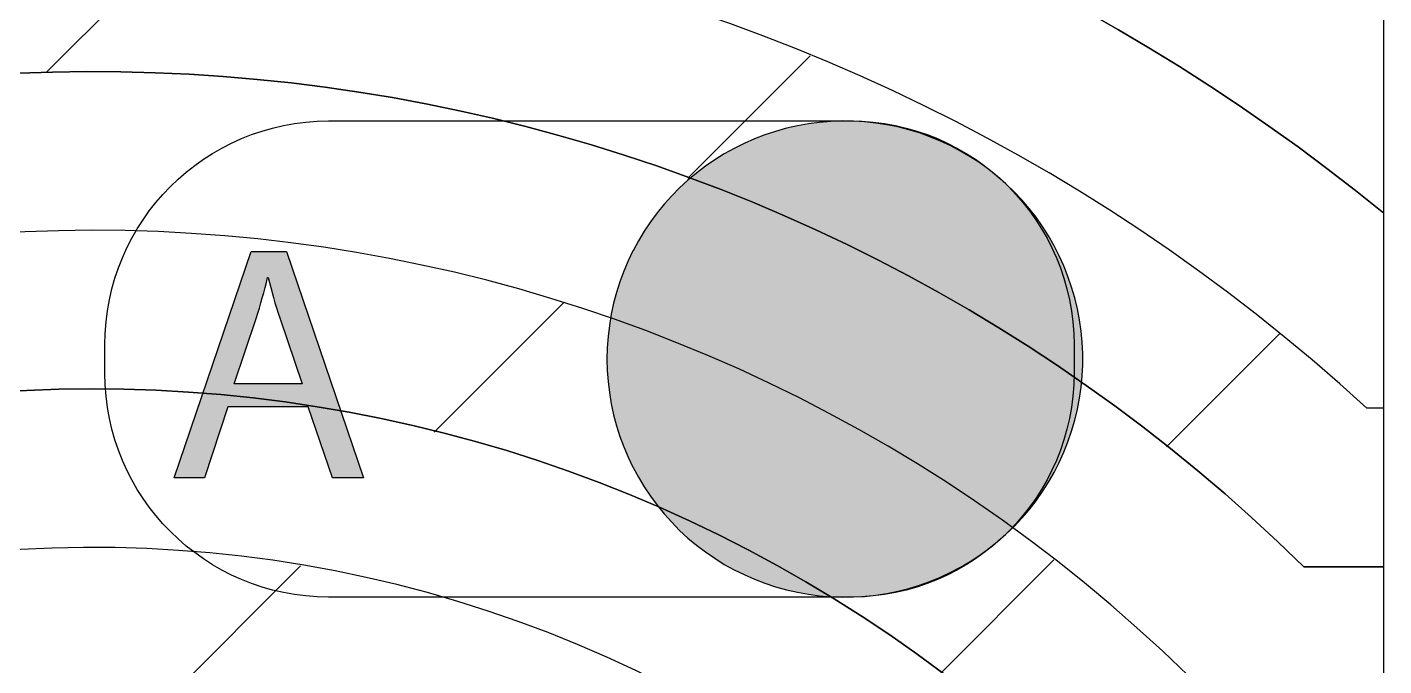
# Model space of a CAD drawing. Extents: x -10 to 112, y 72 to 347.
# Drawn here: x 85.89 to 111.56, y 174.02 to 186.1 of the extents above; entities that cross this region are included whole.
import ezdxf

# ---------------------------------------------------------------- set-up
doc = ezdxf.new("R2010")
doc.units = 0
for name, color, linetype in [('HOLES', 7, 'CONTINUOUS'), ('LAYER_5', 7, 'CONTINUOUS'), ('OUTLINES', 7, 'CONTINUOUS')]:
    doc.layers.add(name, color=color, linetype=linetype)

# ---------------------------------------------------------------- blocks, each defined once
blk = doc.blocks.new('*X80')
at = {"layer": 'OUTLINES', "color": 7}
for p, q in [((88.37, 173.223), (91.059, 175.912)), ((98.887, 169.597), (101.033, 171.744)), ((106.124, 162.692), (108.319, 164.888)), ((111.301, 153.728), (111.563, 153.989))]:
    blk.add_line(p, q, dxfattribs=at)
blk = doc.blocks.new('*X81')
at = {"layer": 'OUTLINES', "color": 7}
for p, q in [((93.591, 178.444), (96.037, 180.889)), ((103.176, 173.886), (105.317, 176.028))]:
    blk.add_line(p, q, dxfattribs=at)
blk = doc.blocks.new('*X82')
at = {"layer": 'OUTLINES', "color": 7}
for p, q in [((86.249, 185.244), (89.196, 188.191)), ((98.394, 183.247), (100.708, 185.56)), ((107.452, 178.163), (109.588, 180.299))]:
    blk.add_line(p, q, dxfattribs=at)
blk = doc.blocks.new('BLOCK_3')
at = {"layer": 'OUTLINES'}
for points, knots in [([(111.563, 186.362), (111.563, 186.362), (111.563, 182.584), (111.563, 182.584), (100.206, 191.823), (84.607, 193.858), (71.261, 187.844), (71.261, 187.844), (71.261, 191.11), (71.261, 191.11), (84.61, 196.617), (99.857, 194.822), (111.563, 186.362)], [0, 0, 0, 0, 1, 1, 1, 2, 2, 2, 3, 3, 3, 4, 4, 4, 4]), ([(111.563, 178.897), (111.563, 178.897), (111.563, 175.898), (111.563, 175.898), (111.058, 175.898), (110.55, 175.898), (110.045, 175.898), (99.709, 186.052), (83.922, 188.182), (71.261, 181.134), (71.261, 181.134), (71.261, 184.524), (71.261, 184.524), (84.469, 191.096), (100.362, 188.86), (111.241, 178.897), (111.347, 178.897), (111.457, 178.897), (111.563, 178.897)], [0, 0, 0, 0, 1, 1, 1, 2, 2, 2, 3, 3, 3, 4, 4, 4, 5, 5, 5, 6, 6, 6, 6]), ([(111.563, 171.27), (111.563, 171.27), (111.563, 165.273), (111.563, 165.273), (110.67, 166.814), (109.781, 168.356), (108.892, 169.898), (108.409, 169.898), (107.925, 169.898), (107.445, 169.898), (98.34, 180.569), (82.525, 182.369), (71.261, 174.008), (71.261, 174.008), (71.261, 177.645), (71.261, 177.645), (83.287, 185.272), (99.039, 183.279), (108.786, 172.896), (109.396, 172.896), (110.01, 172.896), (110.62, 172.896), (110.934, 172.357), (111.249, 171.813), (111.563, 171.27)], [0, 0, 0, 0, 1, 1, 1, 2, 2, 2, 3, 3, 3, 4, 4, 4, 5, 5, 5, 6, 6, 6, 7, 7, 7, 8, 8, 8, 8]), ([(111.563, 159.272), (111.563, 159.272), (111.563, 153.275), (111.563, 153.275), (109.516, 156.817), (107.47, 160.355), (105.428, 163.897), (105.103, 163.897), (104.778, 163.897), (104.458, 163.897), (96.852, 175.535), (80.155, 176.498), (71.261, 165.809), (71.261, 165.809), (71.261, 170.134), (71.261, 170.134), (81.552, 179.455), (97.617, 177.959), (106.01, 166.896), (106.394, 166.896), (106.775, 166.896), (107.16, 166.896), (108.627, 164.356), (110.095, 161.816), (111.563, 159.272)], [0, 0, 0, 0, 1, 1, 1, 2, 2, 2, 3, 3, 3, 4, 4, 4, 5, 5, 5, 6, 6, 6, 7, 7, 7, 8, 8, 8, 8])]:
    blk.add_open_spline(points, degree=3, knots=knots, dxfattribs=at)
at = {"layer": 'OUTLINES', "color": 7}
for name in ['*X82', '*X81', '*X80']:
    blk.add_blockref(name, (0, 0), dxfattribs=at)
blk = doc.blocks.new('BLOCK_4')
at = {"layer": 'OUTLINES', "color": 7}
blk.add_lwpolyline([(111.563, 171.27), (111.563, 175.898), (111.563, 178.897), (111.563, 182.584), (111.563, 186.362), (111.563, 190.003), (111.563, 193.537), (111.563, 196.995), (111.563, 200.025), (104.973, 200.025), (91.895, 200.025), (82.409, 200.025), (71.261, 200.025), (71.261, 197.534), (71.261, 194.338), (71.261, 191.11), (71.261, 187.844), (71.261, 184.524), (71.261, 181.134), (71.261, 177.645), (71.261, 174.008)], dxfattribs=at)
blk.add_open_spline([(111.563, 182.584), (100.206, 191.823), (84.607, 193.858), (71.261, 187.844)], degree=3, dxfattribs=at)
for points, knots in [([(111.563, 178.897), (111.457, 178.897), (111.347, 178.897), (111.241, 178.897), (100.362, 188.86), (84.469, 191.096), (71.261, 184.524)], [0, 0, 0, 0, 1, 1, 1, 2, 2, 2, 2]), ([(111.563, 175.898), (111.058, 175.898), (110.55, 175.898), (110.045, 175.898), (99.709, 186.052), (83.922, 188.182), (71.261, 181.134)], [0, 0, 0, 0, 1, 1, 1, 2, 2, 2, 2]), ([(111.563, 171.27), (111.249, 171.813), (110.934, 172.357), (110.62, 172.896), (110.01, 172.896), (109.396, 172.896), (108.786, 172.896), (99.039, 183.279), (83.287, 185.272), (71.261, 177.645)], [0, 0, 0, 0, 1, 1, 1, 2, 2, 2, 3, 3, 3, 3]), ([(111.563, 165.273), (110.67, 166.814), (109.781, 168.356), (108.892, 169.898), (108.409, 169.898), (107.925, 169.898), (107.445, 169.898), (98.34, 180.569), (82.525, 182.369), (71.261, 174.008)], [0, 0, 0, 0, 1, 1, 1, 2, 2, 2, 3, 3, 3, 3]), ([(111.563, 159.272), (110.095, 161.816), (108.627, 164.356), (107.16, 166.896), (106.775, 166.896), (106.394, 166.896), (106.01, 166.896), (97.617, 177.959), (81.552, 179.455), (71.261, 170.134)], [0, 0, 0, 0, 1, 1, 1, 2, 2, 2, 3, 3, 3, 3]), ([(111.563, 153.275), (109.516, 156.817), (107.47, 160.355), (105.428, 163.897), (105.103, 163.897), (104.778, 163.897), (104.458, 163.897), (96.852, 175.535), (80.155, 176.498), (71.261, 165.809)], [0, 0, 0, 0, 1, 1, 1, 2, 2, 2, 3, 3, 3, 3])]:
    blk.add_open_spline(points, degree=3, knots=knots, dxfattribs=at)
blk = doc.blocks.new('BLOCK_2')
at = {"layer": 'OUTLINES'}
for name in ['BLOCK_3', 'BLOCK_4']:
    blk.add_blockref(name, (0, 0), dxfattribs=at)
blk = doc.blocks.new('*U103')
at = {"layer": 'LAYER_5', "color": 7}
for points in [[(90.128, 180.311), (89.804, 180.904), (90.128, 181.857)], [(90.452, 181.368), (90.452, 181.857), (90.551, 180.989)], [(90.551, 180.989), (90.551, 181.857), (90.674, 180.586)], [(90.674, 180.586), (90.674, 181.857), (90.795, 180.232)], [(90.795, 180.232), (90.795, 181.857), (91.093, 179.354)], [(89.804, 178.922), (89.689, 180.567), (89.804, 180.904)], [(89.689, 178.922), (89.245, 179.258), (89.689, 180.567)], [(91.208, 178.922), (91.208, 180.647), (91.665, 177.576)], [(89.245, 177.576), (88.673, 177.576), (89.245, 179.258)]]:
    blk.add_solid(points, dxfattribs=at)
at = {"layer": 'LAYER_5', "color": 7, "extrusion": (0, 0, -1)}
for points in [[(-90.128, 180.311), (-90.128, 181.857), (-90.223, 180.593)], [(-90.223, 180.593), (-90.128, 181.857), (-90.223, 181.857)], [(-90.223, 180.593), (-90.223, 181.857), (-90.338, 180.983)], [(-90.338, 180.983), (-90.223, 181.857), (-90.338, 181.857)], [(-90.338, 180.983), (-90.338, 181.857), (-90.439, 181.368)], [(-90.439, 181.368), (-90.338, 181.857), (-90.439, 181.857)], [(-90.439, 181.368), (-90.439, 181.857), (-90.452, 181.368)], [(-90.452, 181.368), (-90.439, 181.857), (-90.452, 181.857)], [(-90.551, 180.989), (-90.452, 181.857), (-90.551, 181.857)], [(-90.674, 180.586), (-90.551, 181.857), (-90.674, 181.857)], [(-90.795, 180.232), (-90.674, 181.857), (-90.795, 181.857)], [(-91.093, 179.354), (-90.795, 181.857), (-91.093, 180.982)], [(-89.804, 179.354), (-89.804, 180.904), (-90.128, 180.311)], [(-91.093, 178.922), (-91.093, 180.982), (-91.208, 178.922)], [(-91.208, 178.922), (-91.093, 180.982), (-91.208, 180.647)], [(-89.689, 178.922), (-89.689, 180.567), (-89.804, 178.922)], [(-91.665, 177.576), (-91.208, 180.647), (-91.665, 179.307)], [(-89.245, 177.576), (-89.245, 179.258), (-89.689, 178.922)], [(-89.804, 178.922), (-89.804, 179.354), (-90.128, 178.922)], [(-90.128, 178.922), (-89.804, 179.354), (-90.128, 179.354)], [(-90.128, 178.922), (-90.128, 179.354), (-90.223, 178.922)], [(-90.223, 178.922), (-90.128, 179.354), (-90.223, 179.354)], [(-90.223, 178.922), (-90.223, 179.354), (-90.338, 178.922)], [(-90.338, 178.922), (-90.223, 179.354), (-90.338, 179.354)], [(-90.338, 178.922), (-90.338, 179.354), (-90.439, 178.922)], [(-90.439, 178.922), (-90.338, 179.354), (-90.439, 179.354)], [(-90.439, 178.922), (-90.439, 179.354), (-90.452, 178.922)], [(-90.452, 178.922), (-90.439, 179.354), (-90.452, 179.354)], [(-90.452, 178.922), (-90.452, 179.354), (-90.551, 178.922)], [(-90.551, 178.922), (-90.452, 179.354), (-90.551, 179.354)], [(-90.551, 178.922), (-90.551, 179.354), (-90.674, 178.922)], [(-90.674, 178.922), (-90.551, 179.354), (-90.674, 179.354)], [(-90.674, 178.922), (-90.674, 179.354), (-90.795, 178.922)], [(-90.795, 178.922), (-90.674, 179.354), (-90.795, 179.354)], [(-90.795, 178.922), (-90.795, 179.354), (-91.093, 178.922)], [(-91.093, 178.922), (-90.795, 179.354), (-91.093, 179.354)], [(-91.665, 177.576), (-91.665, 179.307), (-92.256, 177.576)]]:
    blk.add_solid(points, dxfattribs=at)
blk = doc.blocks.new('BLOCK_5')
at = {"layer": 'LAYER_5'}
blk.add_lwpolyline([(89.689, 178.922), (89.245, 177.576), (88.673, 177.576), (90.128, 181.857), (90.795, 181.857), (92.256, 177.576), (91.665, 177.576), (91.208, 178.922), (89.689, 178.922)], dxfattribs=at)
blk.add_open_spline([(91.093, 179.354), (91.093, 179.354), (90.674, 180.586), (90.674, 180.586), (90.579, 180.866), (90.515, 181.12), (90.452, 181.368), (90.452, 181.368), (90.439, 181.368), (90.439, 181.368), (90.375, 181.113), (90.306, 180.853), (90.223, 180.593), (90.223, 180.593), (89.804, 179.354), (89.804, 179.354), (89.804, 179.354), (91.093, 179.354), (91.093, 179.354)], degree=3, knots=[0, 0, 0, 0, 1, 1, 1, 2, 2, 2, 3, 3, 3, 4, 4, 4, 5, 5, 5, 6, 6, 6, 6], dxfattribs=at)
at = {"layer": 'LAYER_5', "color": 7}
blk.add_blockref('*U103', (0, 0), dxfattribs=at)
blk = doc.blocks.new('*U76')
at = {"layer": 'HOLES', "color": 7}
for points in [[(100.052, 175.518), (99.851, 184.065), (100.052, 184.131)], [(100.257, 175.459), (100.052, 184.131), (100.257, 184.189)], [(100.052, 175.518), (100.052, 184.131), (100.257, 175.459)], [(100.466, 175.414), (100.257, 184.189), (100.466, 184.235)], [(100.257, 175.459), (100.257, 184.189), (100.466, 175.414)], [(100.674, 175.376), (100.466, 184.235), (100.674, 184.273)], [(100.466, 175.414), (100.466, 184.235), (100.674, 175.376)], [(100.885, 175.348), (100.674, 184.273), (100.885, 184.301)], [(100.674, 175.376), (100.674, 184.273), (100.674, 175.376)], [(100.674, 175.376), (100.674, 184.273), (100.885, 175.348)], [(101.096, 175.33), (100.885, 184.301), (101.096, 184.319)], [(100.885, 175.348), (100.885, 184.301), (101.096, 175.33)], [(101.309, 175.322), (101.096, 184.319), (101.309, 184.327)], [(101.096, 175.33), (101.096, 184.319), (101.309, 175.322)], [(99.457, 175.747), (99.267, 183.808), (99.457, 183.902)], [(99.653, 175.66), (99.457, 183.902), (99.653, 183.989)], [(99.457, 175.747), (99.457, 183.902), (99.653, 175.66)], [(99.851, 175.584), (99.653, 183.989), (99.851, 184.065)], [(99.653, 175.66), (99.653, 183.989), (99.851, 175.584)], [(99.851, 175.584), (99.851, 184.065), (100.052, 175.518)], [(98.901, 176.057), (98.725, 183.473), (98.901, 183.592)], [(99.081, 175.942), (98.901, 183.592), (99.081, 183.706)], [(98.901, 176.057), (98.901, 183.592), (99.081, 175.942)], [(99.266, 175.841), (99.081, 183.706), (99.266, 183.808)], [(99.081, 175.942), (99.081, 183.706), (99.266, 175.841)], [(99.266, 175.841), (99.266, 183.808), (99.267, 175.84)], [(99.267, 175.84), (99.266, 183.808), (99.267, 183.808)], [(99.267, 175.84), (99.267, 183.808), (99.457, 175.747)], [(98.555, 176.306), (98.393, 183.209), (98.555, 183.343)], [(98.725, 176.176), (98.555, 183.343), (98.725, 183.473)], [(98.555, 176.306), (98.555, 183.343), (98.725, 176.176)], [(98.725, 176.176), (98.725, 183.473), (98.901, 176.057)], [(98.235, 176.585), (98.088, 182.911), (98.235, 183.064)], [(98.393, 176.44), (98.235, 183.064), (98.393, 183.209)], [(98.235, 176.585), (98.235, 183.064), (98.235, 176.585)], [(98.235, 176.585), (98.235, 183.064), (98.235, 183.064)], [(98.235, 176.585), (98.235, 183.064), (98.393, 176.44)], [(98.393, 176.44), (98.393, 183.209), (98.555, 176.306)], [(98.088, 176.738), (97.945, 182.754), (98.088, 182.911)], [(98.088, 176.738), (98.088, 182.911), (98.235, 176.585)], [(97.811, 177.06), (97.684, 182.418), (97.811, 182.589)], [(97.945, 176.895), (97.811, 182.589), (97.945, 182.754)], [(97.811, 177.06), (97.811, 182.589), (97.945, 176.895)], [(97.945, 176.895), (97.945, 182.754), (98.088, 176.738)], [(97.684, 177.23), (97.564, 182.243), (97.684, 182.418)], [(97.684, 177.23), (97.684, 182.418), (97.811, 177.06)], [(97.455, 177.588), (97.354, 181.872), (97.455, 182.06)], [(97.564, 177.406), (97.455, 182.06), (97.564, 182.243)], [(97.455, 177.588), (97.455, 182.06), (97.564, 177.406)], [(97.564, 177.406), (97.564, 182.243), (97.684, 177.23)], [(97.353, 177.777), (97.262, 181.681), (97.353, 181.872)], [(97.353, 177.777), (97.353, 181.872), (97.354, 177.776)], [(97.354, 177.776), (97.353, 181.872), (97.354, 181.872)], [(97.354, 177.776), (97.354, 181.872), (97.455, 177.588)], [(97.262, 177.967), (97.178, 181.486), (97.262, 181.681)], [(97.262, 177.967), (97.262, 181.681), (97.353, 177.777)], [(97.104, 178.363), (97.041, 181.085), (97.104, 181.285)], [(97.178, 178.163), (97.104, 181.285), (97.178, 181.486)], [(97.104, 178.363), (97.104, 181.285), (97.178, 178.163)], [(97.178, 178.163), (97.178, 181.486), (97.262, 177.967)], [(97.041, 178.564), (96.985, 180.879), (97.041, 181.085)], [(97.041, 178.564), (97.041, 181.085), (97.104, 178.363)], [(96.985, 178.77), (96.942, 180.671), (96.985, 180.879)], [(96.985, 178.77), (96.985, 180.879), (97.041, 178.564)], [(96.942, 178.978), (96.906, 180.46), (96.942, 180.671)], [(96.942, 178.978), (96.942, 180.671), (96.985, 178.77)], [(96.881, 179.4), (96.866, 180.038), (96.881, 180.249)], [(96.906, 179.189), (96.881, 180.249), (96.906, 180.459)], [(96.881, 179.4), (96.881, 180.249), (96.906, 179.189)], [(96.906, 179.189), (96.906, 180.459), (96.906, 180.46)], [(96.906, 179.189), (96.906, 180.46), (96.942, 178.978)], [(96.906, 179.189), (96.906, 180.459), (96.906, 179.189)], [(96.866, 179.611), (96.861, 179.824), (96.866, 180.038)], [(96.866, 179.611), (96.866, 180.038), (96.881, 179.4)]]:
    blk.add_solid(points, dxfattribs=at)
at = {"layer": 'HOLES', "color": 7, "extrusion": (0, 0, -1)}
for points in [[(-100.674, 175.376), (-100.674, 184.273), (-100.674, 184.273)], [(-101.309, 175.322), (-101.309, 184.327), (-101.523, 175.325)], [(-101.523, 175.325), (-101.309, 184.327), (-101.523, 184.324)], [(-101.523, 175.325), (-101.523, 184.324), (-101.733, 175.337)], [(-101.733, 175.337), (-101.523, 184.324), (-101.733, 184.311)], [(-101.733, 175.337), (-101.733, 184.311), (-101.947, 175.36)], [(-101.947, 175.36), (-101.733, 184.311), (-101.947, 184.288)], [(-101.947, 175.36), (-101.947, 184.288), (-101.947, 175.36)], [(-101.947, 175.36), (-101.947, 184.288), (-101.947, 184.288)], [(-101.947, 175.36), (-101.947, 184.288), (-102.155, 175.393)], [(-102.155, 175.393), (-101.947, 184.288), (-102.155, 184.255)], [(-102.155, 175.393), (-102.155, 184.255), (-102.156, 175.393)], [(-102.156, 175.393), (-102.155, 184.255), (-102.156, 184.255)], [(-102.156, 175.393), (-102.156, 184.255), (-102.364, 175.434)], [(-102.364, 175.434), (-102.156, 184.255), (-102.364, 184.215)], [(-102.364, 175.434), (-102.364, 184.215), (-102.57, 175.487)], [(-102.57, 175.487), (-102.364, 184.215), (-102.57, 184.161)], [(-102.57, 175.487), (-102.57, 184.161), (-102.775, 175.548)], [(-102.775, 175.548), (-102.57, 184.161), (-102.775, 184.1)], [(-102.775, 175.548), (-102.775, 184.1), (-102.973, 175.619)], [(-102.973, 175.619), (-102.775, 184.1), (-102.973, 184.029)], [(-102.973, 175.619), (-102.973, 184.029), (-103.172, 175.701)], [(-103.172, 175.701), (-102.973, 184.029), (-103.172, 183.948)], [(-103.172, 175.701), (-103.172, 183.948), (-103.365, 175.792)], [(-103.365, 175.792), (-103.172, 183.948), (-103.365, 183.856)], [(-103.365, 175.792), (-103.365, 183.856), (-103.365, 175.792)], [(-103.365, 175.792), (-103.365, 183.856), (-103.365, 183.856)], [(-103.365, 175.792), (-103.365, 183.856), (-103.553, 175.891)], [(-103.553, 175.891), (-103.365, 183.856), (-103.553, 183.757)], [(-103.553, 175.891), (-103.553, 183.757), (-103.553, 175.891)], [(-103.553, 175.891), (-103.553, 183.757), (-103.553, 183.757)], [(-103.553, 175.891), (-103.553, 183.757), (-103.736, 175.998)], [(-103.736, 175.998), (-103.553, 183.757), (-103.736, 183.651)], [(-103.736, 175.998), (-103.736, 183.651), (-103.914, 176.115)], [(-103.914, 176.115), (-103.736, 183.651), (-103.914, 183.534)], [(-103.914, 176.115), (-103.914, 183.534), (-104.086, 176.239)], [(-104.086, 176.239), (-103.914, 183.534), (-104.086, 183.409)], [(-104.086, 176.239), (-104.086, 183.409), (-104.251, 176.371)], [(-104.251, 176.371), (-104.086, 183.409), (-104.251, 183.277)], [(-104.251, 176.371), (-104.251, 183.277), (-104.411, 176.511)], [(-104.411, 176.511), (-104.251, 183.277), (-104.411, 183.137)], [(-104.411, 176.511), (-104.411, 183.137), (-104.564, 176.658)], [(-104.564, 176.658), (-104.411, 183.137), (-104.564, 182.99)], [(-104.564, 176.658), (-104.564, 182.99), (-104.564, 176.659)], [(-104.564, 176.659), (-104.564, 182.99), (-104.564, 182.99)], [(-104.564, 176.659), (-104.564, 182.99), (-104.711, 176.814)], [(-104.711, 176.814), (-104.564, 182.99), (-104.711, 182.835)], [(-104.711, 176.814), (-104.711, 182.835), (-104.849, 176.976)], [(-104.849, 176.976), (-104.711, 182.835), (-104.849, 182.672)], [(-104.849, 176.976), (-104.849, 182.672), (-104.981, 177.144)], [(-104.981, 177.144), (-104.849, 182.672), (-104.981, 182.505)], [(-104.981, 177.144), (-104.981, 182.505), (-105.103, 177.317)], [(-105.103, 177.317), (-104.981, 182.505), (-105.103, 182.332)], [(-105.103, 177.317), (-105.103, 182.332), (-105.217, 177.497)], [(-105.217, 177.497), (-105.103, 182.332), (-105.217, 182.152)], [(-105.217, 177.497), (-105.217, 182.152), (-105.321, 177.682)], [(-105.321, 177.682), (-105.217, 182.152), (-105.321, 181.966)], [(-105.321, 177.682), (-105.321, 181.966), (-105.321, 177.683)], [(-105.321, 177.683), (-105.321, 181.966), (-105.321, 181.966)], [(-105.321, 177.683), (-105.321, 181.966), (-105.42, 177.87)], [(-105.42, 177.87), (-105.321, 181.966), (-105.42, 181.778)], [(-105.42, 177.87), (-105.42, 181.778), (-105.42, 177.871)], [(-105.42, 177.871), (-105.42, 181.778), (-105.42, 181.778)], [(-105.42, 177.871), (-105.42, 181.778), (-105.507, 178.064)], [(-105.507, 178.064), (-105.42, 181.778), (-105.507, 181.585)], [(-105.507, 178.064), (-105.507, 181.585), (-105.585, 178.262)], [(-105.585, 178.262), (-105.507, 181.585), (-105.585, 181.387)], [(-105.585, 178.262), (-105.585, 181.387), (-105.654, 178.462)], [(-105.654, 178.462), (-105.585, 181.387), (-105.654, 181.186)], [(-105.654, 178.462), (-105.654, 181.186), (-105.715, 178.668)], [(-105.715, 178.668), (-105.654, 181.186), (-105.715, 180.981)], [(-105.715, 178.668), (-105.715, 180.981), (-105.763, 178.874)], [(-105.763, 178.874), (-105.715, 180.981), (-105.763, 180.775)], [(-105.763, 178.874), (-105.763, 180.775), (-105.804, 179.082)], [(-105.804, 179.082), (-105.763, 180.775), (-105.804, 180.566)], [(-105.804, 179.082), (-105.804, 180.566), (-105.804, 179.083)], [(-105.804, 179.083), (-105.804, 180.566), (-105.804, 180.566)], [(-105.804, 179.083), (-105.804, 180.566), (-105.834, 179.293)], [(-105.834, 179.293), (-105.804, 180.566), (-105.834, 180.355)], [(-105.834, 179.293), (-105.834, 180.355), (-105.855, 179.507)], [(-105.855, 179.507), (-105.834, 180.355), (-105.855, 180.142)], [(-105.855, 179.507), (-105.855, 180.142), (-105.865, 179.718)], [(-105.865, 179.718), (-105.855, 180.142), (-105.865, 179.931)]]:
    blk.add_solid(points, dxfattribs=at)

msp = doc.modelspace()

# ---------------------------------------------------------------- linework, layer by layer
at = {"layer": 'HOLES'}
msp.add_lwpolyline([(101.096, 184.319), (100.885, 184.301), (100.674, 184.273), (100.674, 184.273), (100.466, 184.235), (100.257, 184.189), (100.052, 184.131), (99.851, 184.065), (99.653, 183.989), (99.457, 183.902), (99.267, 183.808), (99.266, 183.808), (99.081, 183.706), (98.901, 183.592), (98.725, 183.473), (98.555, 183.343), (98.393, 183.209), (98.235, 183.064), (98.235, 183.064), (98.088, 182.911), (97.945, 182.754), (97.811, 182.589), (97.684, 182.418), (97.564, 182.243), (97.455, 182.06), (97.354, 181.872), (97.353, 181.872), (97.262, 181.681), (97.178, 181.486), (97.104, 181.285), (97.041, 181.085), (96.985, 180.879), (96.942, 180.671), (96.906, 180.46), (96.906, 180.459), (96.881, 180.249), (96.866, 180.038), (96.861, 179.824), (96.866, 179.611), (96.881, 179.4), (96.906, 179.189), (96.906, 179.189), (96.942, 178.978), (96.985, 178.77), (97.041, 178.564), (97.104, 178.363), (97.178, 178.163), (97.262, 177.967), (97.353, 177.777), (97.354, 177.776), (97.455, 177.588), (97.564, 177.406), (97.684, 177.23), (97.811, 177.06), (97.945, 176.895), (98.088, 176.738), (98.235, 176.585), (98.235, 176.585), (98.393, 176.44), (98.555, 176.306), (98.725, 176.176), (98.901, 176.057), (99.081, 175.942), (99.266, 175.841), (99.267, 175.84), (99.457, 175.747), (99.653, 175.66), (99.851, 175.584), (100.052, 175.518), (100.257, 175.459), (100.466, 175.414), (100.674, 175.376), (100.674, 175.376), (100.885, 175.348), (101.096, 175.33), (101.309, 175.322), (101.523, 175.325), (101.733, 175.337), (101.947, 175.36), (101.947, 175.36), (102.156, 175.393), (102.364, 175.434), (102.57, 175.487), (102.775, 175.548), (102.973, 175.619), (103.172, 175.701), (103.365, 175.792), (103.365, 175.792), (103.553, 175.891), (103.553, 175.891), (103.736, 175.998), (103.914, 176.115), (104.086, 176.239), (104.251, 176.371), (104.411, 176.511), (104.564, 176.658), (104.564, 176.659), (104.711, 176.814), (104.849, 176.976), (104.981, 177.144), (105.103, 177.317), (105.217, 177.497), (105.321, 177.682), (105.42, 177.87), (105.42, 177.871), (105.507, 178.064), (105.585, 178.262), (105.654, 178.462), (105.715, 178.668), (105.763, 178.874), (105.804, 179.082), (105.804, 179.083), (105.834, 179.293), (105.834, 179.293), (105.855, 179.507), (105.865, 179.718), (105.865, 179.931), (105.855, 180.142), (105.834, 180.355), (105.804, 180.566), (105.804, 180.566), (105.763, 180.775), (105.715, 180.981), (105.654, 181.186), (105.585, 181.387), (105.507, 181.585), (105.42, 181.778), (105.42, 181.778), (105.321, 181.966), (105.321, 181.966), (105.217, 182.152), (105.103, 182.332), (104.981, 182.505), (104.849, 182.672), (104.711, 182.835), (104.564, 182.99), (104.564, 182.99), (104.411, 183.137), (104.251, 183.277), (104.086, 183.409), (103.914, 183.534), (103.736, 183.651), (103.553, 183.757), (103.365, 183.856), (103.365, 183.856), (103.172, 183.948), (102.973, 184.029), (102.775, 184.1), (102.57, 184.161), (102.364, 184.215), (102.156, 184.255), (102.155, 184.255), (102.155, 184.255), (101.947, 184.288), (101.947, 184.288), (101.733, 184.311), (101.523, 184.324), (101.309, 184.327), (101.096, 184.319)], dxfattribs=at)
at = {"layer": 'LAYER_5', "color": 7}
msp.add_open_spline([(87.359, 179.556), (87.359, 177.218), (89.254, 175.322), (91.592, 175.322), (91.592, 175.322), (101.466, 175.322), (101.466, 175.322), (103.804, 175.322), (105.699, 177.218), (105.699, 179.556), (105.699, 179.556), (105.699, 180.093), (105.699, 180.093), (105.699, 182.431), (103.804, 184.327), (101.466, 184.327), (101.466, 184.327), (91.592, 184.327), (91.592, 184.327), (89.254, 184.327), (87.359, 182.431), (87.359, 180.093), (87.359, 180.093), (87.359, 179.556), (87.359, 179.556)], degree=3, knots=[0, 0, 0, 0, 1, 1, 1, 2, 2, 2, 3, 3, 3, 4, 4, 4, 5, 5, 5, 6, 6, 6, 7, 7, 7, 8, 8, 8, 8], dxfattribs=at)

# ---------------------------------------------------------------- block references
at = {"layer": 'HOLES', "color": 7}
msp.add_blockref('*U76', (0, 0), dxfattribs=at)
at = {"layer": 'LAYER_5'}
msp.add_blockref('BLOCK_5', (0, 0), dxfattribs=at)
at = {"layer": 'OUTLINES'}
msp.add_blockref('BLOCK_2', (0, 0), dxfattribs=at)

doc.saveas('drawing.dxf')
